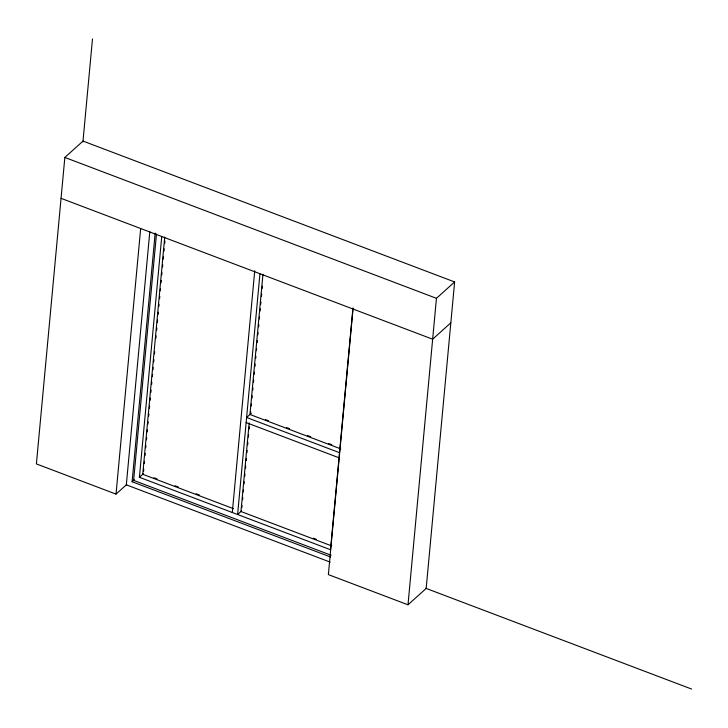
<?xml version="1.0" encoding="UTF-8"?>
<svg xmlns="http://www.w3.org/2000/svg" width="728" height="728" viewBox="0 0 728 728"><rect width="100%" height="100%" fill="white"/><g stroke="black" fill="none" stroke-linecap="round" stroke-linejoin="round"><path stroke-width="1.09" d="M353.007 309.018L328.374 574.61L407.999 604.795L426.171 588.433L454.627 281.954L83.028 141.086L64.847 157.448L36.4 463.927L116.025 494.112L126.763 484.439M82.928 141.951L92.483 38.948M116.025 494.112L140.668 228.519M149.813 231.677L126.326 484.839L330.175 562.116M330.649 557.011L132.105 481.745L155.173 233.142M156.475 234.043L133.624 480.38L331.104 555.246M352.944 307.953L330.512 549.731L139.403 477.286L161.734 236.636M164.746 237.028L142.733 474.283L233.524 508.699M143.553 471.48L143.762 469.223M144.29 463.572L144.499 461.306M145.018 455.664L145.227 453.398M145.755 447.756L145.964 445.49M146.492 439.849L146.701 437.583M147.22 431.931L147.429 429.675M147.957 424.024L148.166 421.767M148.685 416.116L148.894 413.859M149.422 408.208L149.631 405.951M150.159 400.3L150.368 398.043M150.887 392.392L151.096 390.135M151.624 384.484L151.833 382.227M152.361 376.576L152.571 374.319M152.989 369.797L153.198 367.54M153.717 361.889L153.927 359.632M154.454 353.981L154.664 351.724M155.919 338.165L156.129 335.899M156.657 330.257L156.866 327.991M157.385 322.349L157.594 320.083M158.122 314.441L158.331 312.175M158.859 306.524L159.068 304.268M159.587 298.616L159.796 296.36M160.324 290.709L160.533 288.452M161.052 282.801L161.261 280.544M161.789 274.893L161.998 272.636M162.526 266.985L162.735 264.728M163.254 259.077L163.463 256.82M163.991 251.169L164.2 248.912M164.728 243.261L164.938 241.004M232.305 512.503L254.736 270.725M259.941 273.865L237.61 514.514L241.55 510.965M249.167 422.941L240.95 511.511L331.731 545.927M262.954 274.265L249.95 414.469L340.74 448.885M241.86 507.607L242.069 505.359M242.588 499.754L242.797 497.515M243.316 491.91L243.525 489.662M244.044 484.056L244.253 481.818M244.772 476.212L244.981 473.964M245.5 468.359L245.709 466.12M246.228 460.515L246.437 458.276M246.956 452.67L247.165 450.423M247.684 444.817L247.893 442.579M248.412 436.973L248.621 434.725M249.149 429.12L249.349 426.881M250.55 413.923L250.76 411.666M251.287 406.006L251.497 403.749M252.024 398.098L252.234 395.832M252.752 390.181L252.971 387.915M253.49 382.264L253.699 379.998M254.227 374.347L254.436 372.09M254.964 366.43L255.173 364.173M255.692 358.522L255.901 356.256M256.429 350.605L256.638 348.339M257.166 342.688L257.375 340.431M257.894 334.771L258.103 332.514M258.631 326.863L258.84 324.597M259.368 318.946L259.577 316.68M260.096 311.029L260.305 308.772M260.733 304.249L260.942 301.984M261.461 296.332L261.671 294.066M262.198 288.415L262.408 286.159M407.999 604.795L436.445 298.316L454.627 281.954M132.105 481.745L134.38 479.697M139.403 477.286L143.343 473.737M251.16 413.377L246.619 417.472L339.512 452.689M450.814 322.832L432.641 339.202L61.043 198.334M64.847 157.448L436.445 298.316M265.338 419.528L268.505 420.729M286.45 427.527L289.617 428.728M307.562 435.535L310.729 436.736M328.674 443.534L331.841 444.735M246.146 422.577L339.039 457.794M153.899 477.741L157.066 478.942M175.011 485.74L178.178 486.941M196.123 493.748L199.29 494.949M313.34 538.183L316.507 539.384M425.725 588.26L691.6 689.052"/></g></svg>
